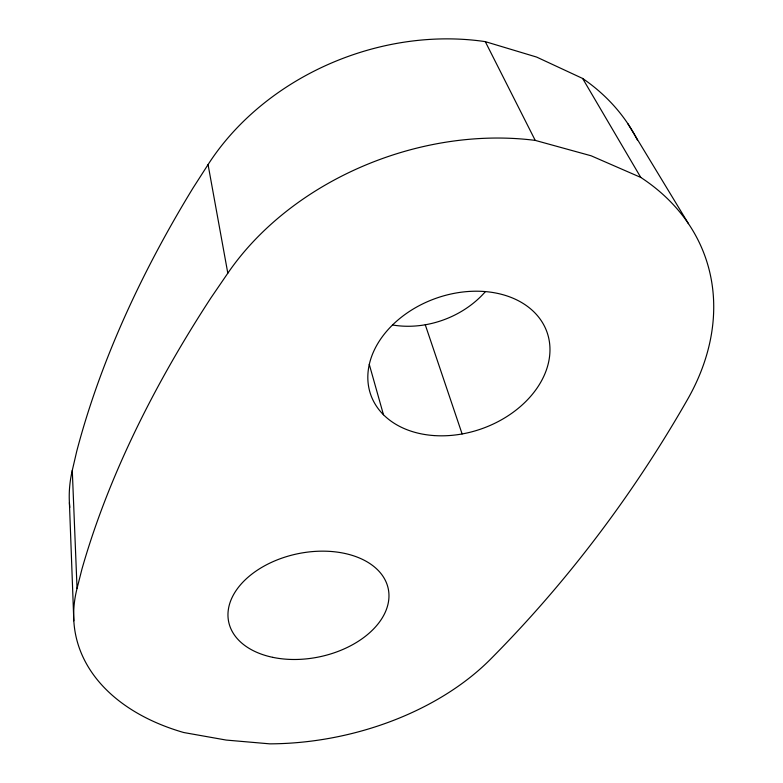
<?xml version="1.0" encoding="UTF-8"?>
<svg xmlns="http://www.w3.org/2000/svg" width="783" height="783" viewBox="0 0 783 783"><rect width="100%" height="100%" fill="white"/><g stroke="black" fill="none" stroke-linecap="round" stroke-linejoin="round"><path stroke-width="1.17" d="M69.785 507.423A213.27 150.816 -11.1 0 1 72.281 470.407L76.744 451.253A1266.6 685.066 -31.9 0 1 193.019 188.028L208.063 164.587A241.712 193.068 -20.7 0 1 485.284 41.636L536.629 57.071L582.611 78.447A241.281 192.197 -20.9 0 1 637.46 140.128M77.047 588.425L81.961 569.045A1390.853 685.624 -30.5 0 1 210.999 297.785L227.814 273.208A264.869 197.169 -19.6 0 1 535.229 140.392L591.126 155.788L640.768 177.418A264.351 196.2 -19.9 0 1 687.21 400.025C633.3 494.279 567.362 581.779 490.872 658.865A230.603 150.003 -11.8 0 1 269.792 743.85L226.218 740.072L183.751 732.526A231.112 150.571 -11.6 0 1 77.047 588.425L72.281 470.407M627.78 123.577L688.443 223.654M582.611 78.447L640.768 177.418M485.284 41.636L535.229 140.392M425.267 324.769L462.117 433.948M369.273 364.369L383.484 414.775M208.063 164.587L227.814 273.208M69.403 502.598L73.817 620.811M485.284 291.756A85.445 67.847 -20.8 0 1 392.479 324.965M434.056 435.573A93.529 69.129 -19.7 0 0 547.19 332.687A93.529 69.129 -19.7 0 0 395.425 322.244A93.529 69.129 -19.7 0 0 434.056 435.573M272.797 657.348A81.481 52.676 -11.7 0 0 388.799 592.349A81.481 52.676 -11.7 0 0 263.793 566.256A81.481 52.676 -11.7 0 0 272.797 657.348"/></g></svg>
